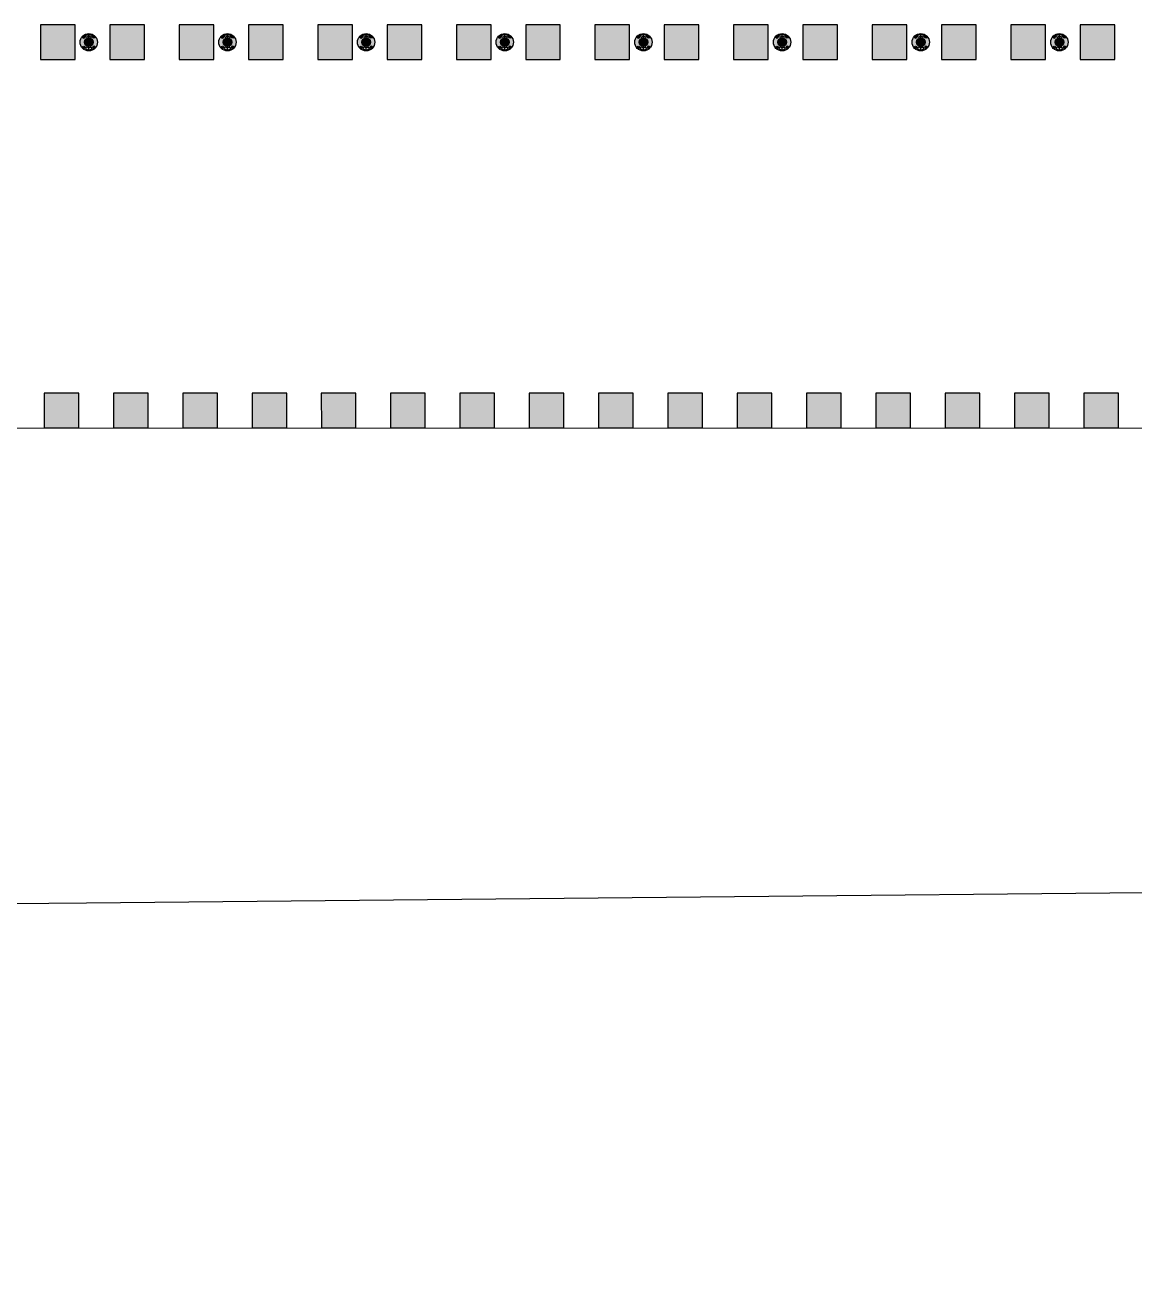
# Model space of a CAD drawing. Header units: metres. Extents: x 668617 to 675126, y 2286318 to 2293677.
# Drawn here: x 668775.12 to 668787.92, y 2287193.01 to 2287207.37 of the extents above; entities that cross this region are included whole.
import ezdxf

# ---------------------------------------------------------------- set-up
doc = ezdxf.new("R2010")
doc.units = ezdxf.units.M
doc.header["$MEASUREMENT"] = 0
for name, color, linetype in [('DMTG-B-CuadrosVerdes', 94, 'Continuous'), ('DMTG-M-VIALETON', 92, 'Continuous'), ('DMTG-PB-BANQUETAS', 251, 'Continuous'), ('DMTG-PB-MANZANAS', 251, 'Continuous')]:
    doc.layers.add(name, color=color, linetype=linetype)

# ---------------------------------------------------------------- blocks, each defined once
blk = doc.blocks.new('*U114')
h = blk.add_hatch(color=256)
h.dxf.hatch_style = 1
h.paths.add_polyline_path([(24.758, 4.25), (25.158, 4.25), (25.158, 4.65), (24.758, 4.65)])
h = blk.add_hatch(color=256)
h.dxf.hatch_style = 1
h.paths.add_polyline_path([(24.758, 4.25), (25.158, 4.25), (25.158, 4.65), (24.758, 4.65)])
h = blk.add_hatch(color=256)
h.dxf.hatch_style = 1
h.paths.add_polyline_path([(25.558, 4.25), (25.958, 4.25), (25.958, 4.65), (25.558, 4.65)])
h = blk.add_hatch(color=256)
h.dxf.hatch_style = 1
h.paths.add_polyline_path([(25.558, 4.25), (25.958, 4.25), (25.958, 4.65), (25.558, 4.65)])
h = blk.add_hatch(color=256)
h.dxf.hatch_style = 1
h.paths.add_polyline_path([(26.358, 4.25), (26.758, 4.25), (26.758, 4.65), (26.358, 4.65)])
h = blk.add_hatch(color=256)
h.dxf.hatch_style = 1
h.paths.add_polyline_path([(26.358, 4.25), (26.758, 4.25), (26.758, 4.65), (26.358, 4.65)])
h = blk.add_hatch(color=256)
h.dxf.hatch_style = 1
h.paths.add_polyline_path([(27.158, 4.25), (27.558, 4.25), (27.558, 4.65), (27.158, 4.65)])
h = blk.add_hatch(color=256)
h.dxf.hatch_style = 1
h.paths.add_polyline_path([(27.158, 4.25), (27.558, 4.25), (27.558, 4.65), (27.158, 4.65)])
h = blk.add_hatch(color=256)
h.dxf.hatch_style = 1
h.paths.add_polyline_path([(27.958, 4.25), (28.358, 4.25), (28.358, 4.65), (27.958, 4.65)])
h = blk.add_hatch(color=256)
h.dxf.hatch_style = 1
h.paths.add_polyline_path([(27.958, 4.25), (28.358, 4.25), (28.358, 4.65), (27.958, 4.65)])
h = blk.add_hatch(color=256)
h.dxf.hatch_style = 1
h.paths.add_polyline_path([(28.758, 4.25), (29.158, 4.25), (29.158, 4.65), (28.758, 4.65)])
h = blk.add_hatch(color=256)
h.dxf.hatch_style = 1
h.paths.add_polyline_path([(28.758, 4.25), (29.158, 4.25), (29.158, 4.65), (28.758, 4.65)])
h = blk.add_hatch(color=256)
h.dxf.hatch_style = 1
h.paths.add_polyline_path([(29.558, 4.25), (29.958, 4.25), (29.958, 4.65), (29.558, 4.65)])
h = blk.add_hatch(color=256)
h.dxf.hatch_style = 1
h.paths.add_polyline_path([(29.558, 4.25), (29.958, 4.25), (29.958, 4.65), (29.558, 4.65)])
h = blk.add_hatch(color=256)
h.dxf.hatch_style = 1
h.paths.add_polyline_path([(30.358, 4.25), (30.758, 4.25), (30.758, 4.65), (30.358, 4.65)])
h = blk.add_hatch(color=256)
h.dxf.hatch_style = 1
h.paths.add_polyline_path([(30.358, 4.25), (30.758, 4.25), (30.758, 4.65), (30.358, 4.65)])
h = blk.add_hatch(color=256)
h.dxf.hatch_style = 1
h.paths.add_polyline_path([(31.158, 4.25), (31.558, 4.25), (31.558, 4.65), (31.158, 4.65)])
h = blk.add_hatch(color=256)
h.dxf.hatch_style = 1
h.paths.add_polyline_path([(31.158, 4.25), (31.558, 4.25), (31.558, 4.65), (31.158, 4.65)])
h = blk.add_hatch(color=256)
h.dxf.hatch_style = 1
h.paths.add_polyline_path([(31.958, 4.25), (32.358, 4.25), (32.358, 4.65), (31.958, 4.65)])
h = blk.add_hatch(color=256)
h.dxf.hatch_style = 1
h.paths.add_polyline_path([(31.958, 4.25), (32.358, 4.25), (32.358, 4.65), (31.958, 4.65)])
h = blk.add_hatch(color=256)
h.dxf.hatch_style = 1
h.paths.add_polyline_path([(32.758, 4.25), (33.158, 4.25), (33.158, 4.65), (32.758, 4.65)])
h = blk.add_hatch(color=256)
h.dxf.hatch_style = 1
h.paths.add_polyline_path([(32.758, 4.25), (33.158, 4.25), (33.158, 4.65), (32.758, 4.65)])
h = blk.add_hatch(color=256)
h.dxf.hatch_style = 1
h.paths.add_polyline_path([(33.558, 4.25), (33.958, 4.25), (33.958, 4.65), (33.558, 4.65)])
h = blk.add_hatch(color=256)
h.dxf.hatch_style = 1
h.paths.add_polyline_path([(33.558, 4.25), (33.958, 4.25), (33.958, 4.65), (33.558, 4.65)])
h = blk.add_hatch(color=256)
h.dxf.hatch_style = 1
h.paths.add_polyline_path([(34.358, 4.25), (34.758, 4.25), (34.758, 4.65), (34.358, 4.65)])
h = blk.add_hatch(color=256)
h.dxf.hatch_style = 1
h.paths.add_polyline_path([(34.358, 4.25), (34.758, 4.25), (34.758, 4.65), (34.358, 4.65)])
h = blk.add_hatch(color=256)
h.dxf.hatch_style = 1
h.paths.add_polyline_path([(35.158, 4.25), (35.558, 4.25), (35.558, 4.65), (35.158, 4.65)])
h = blk.add_hatch(color=256)
h.dxf.hatch_style = 1
h.paths.add_polyline_path([(35.158, 4.25), (35.558, 4.25), (35.558, 4.65), (35.158, 4.65)])
h = blk.add_hatch(color=256)
h.dxf.hatch_style = 1
h.paths.add_polyline_path([(35.958, 4.25), (36.358, 4.25), (36.358, 4.65), (35.958, 4.65)])
h = blk.add_hatch(color=256)
h.dxf.hatch_style = 1
h.paths.add_polyline_path([(35.958, 4.25), (36.358, 4.25), (36.358, 4.65), (35.958, 4.65)])
h = blk.add_hatch(color=256)
h.dxf.hatch_style = 1
h.paths.add_polyline_path([(36.758, 4.25), (37.158, 4.25), (37.158, 4.65), (36.758, 4.65)])
h = blk.add_hatch(color=256)
h.dxf.hatch_style = 1
h.paths.add_polyline_path([(36.758, 4.25), (37.158, 4.25), (37.158, 4.65), (36.758, 4.65)])
h = blk.add_hatch(color=256)
h.dxf.hatch_style = 1
h.paths.add_polyline_path([(24.8, 0), (25.2, 0), (25.2, 0.4), (24.8, 0.4)])
h = blk.add_hatch(color=256)
h.dxf.hatch_style = 1
h.paths.add_polyline_path([(24.8, 0), (25.2, 0), (25.2, 0.4), (24.8, 0.4)])
h = blk.add_hatch(color=256)
h.dxf.hatch_style = 1
h.paths.add_polyline_path([(25.6, 0), (26, 0), (26, 0.4), (25.6, 0.4)])
h = blk.add_hatch(color=256)
h.dxf.hatch_style = 1
h.paths.add_polyline_path([(25.6, 0), (26, 0), (26, 0.4), (25.6, 0.4)])
h = blk.add_hatch(color=256)
h.dxf.hatch_style = 1
h.paths.add_polyline_path([(26.4, 0), (26.8, 0), (26.8, 0.4), (26.4, 0.4)])
h = blk.add_hatch(color=256)
h.dxf.hatch_style = 1
h.paths.add_polyline_path([(26.4, 0), (26.8, 0), (26.8, 0.4), (26.4, 0.4)])
h = blk.add_hatch(color=256)
h.dxf.hatch_style = 1
h.paths.add_polyline_path([(27.2, 0), (27.6, 0), (27.6, 0.4), (27.2, 0.4)])
h = blk.add_hatch(color=256)
h.dxf.hatch_style = 1
h.paths.add_polyline_path([(27.2, 0), (27.6, 0), (27.6, 0.4), (27.2, 0.4)])
h = blk.add_hatch(color=256)
h.dxf.hatch_style = 1
h.paths.add_polyline_path([(28, 0), (28.4, 0), (28.4, 0.4), (28, 0.4)])
h = blk.add_hatch(color=256)
h.dxf.hatch_style = 1
h.paths.add_polyline_path([(28, 0), (28.4, 0), (28.4, 0.4), (28, 0.4)])
h = blk.add_hatch(color=256)
h.dxf.hatch_style = 1
h.paths.add_polyline_path([(28.8, 0), (29.2, 0), (29.2, 0.4), (28.8, 0.4)])
h = blk.add_hatch(color=256)
h.dxf.hatch_style = 1
h.paths.add_polyline_path([(28.8, 0), (29.2, 0), (29.2, 0.4), (28.8, 0.4)])
h = blk.add_hatch(color=256)
h.dxf.hatch_style = 1
h.paths.add_polyline_path([(29.6, 0), (30, 0), (30, 0.4), (29.6, 0.4)])
h = blk.add_hatch(color=256)
h.dxf.hatch_style = 1
h.paths.add_polyline_path([(29.6, 0), (30, 0), (30, 0.4), (29.6, 0.4)])
h = blk.add_hatch(color=256)
h.dxf.hatch_style = 1
h.paths.add_polyline_path([(30.4, 0), (30.8, 0), (30.8, 0.4), (30.4, 0.4)])
h = blk.add_hatch(color=256)
h.dxf.hatch_style = 1
h.paths.add_polyline_path([(30.4, 0), (30.8, 0), (30.8, 0.4), (30.4, 0.4)])
h = blk.add_hatch(color=256)
h.dxf.hatch_style = 1
h.paths.add_polyline_path([(31.2, 0), (31.6, 0), (31.6, 0.4), (31.2, 0.4)])
h = blk.add_hatch(color=256)
h.dxf.hatch_style = 1
h.paths.add_polyline_path([(31.2, 0), (31.6, 0), (31.6, 0.4), (31.2, 0.4)])
h = blk.add_hatch(color=256)
h.dxf.hatch_style = 1
h.paths.add_polyline_path([(32, 0), (32.4, 0), (32.4, 0.4), (32, 0.4)])
h = blk.add_hatch(color=256)
h.dxf.hatch_style = 1
h.paths.add_polyline_path([(32, 0), (32.4, 0), (32.4, 0.4), (32, 0.4)])
h = blk.add_hatch(color=256)
h.dxf.hatch_style = 1
h.paths.add_polyline_path([(32.8, 0), (33.2, 0), (33.2, 0.4), (32.8, 0.4)])
h = blk.add_hatch(color=256)
h.dxf.hatch_style = 1
h.paths.add_polyline_path([(32.8, 0), (33.2, 0), (33.2, 0.4), (32.8, 0.4)])
h = blk.add_hatch(color=256)
h.dxf.hatch_style = 1
h.paths.add_polyline_path([(33.6, 0), (34, 0), (34, 0.4), (33.6, 0.4)])
h = blk.add_hatch(color=256)
h.dxf.hatch_style = 1
h.paths.add_polyline_path([(33.6, 0), (34, 0), (34, 0.4), (33.6, 0.4)])
h = blk.add_hatch(color=256)
h.dxf.hatch_style = 1
h.paths.add_polyline_path([(34.4, 0), (34.8, 0), (34.8, 0.4), (34.4, 0.4)])
h = blk.add_hatch(color=256)
h.dxf.hatch_style = 1
h.paths.add_polyline_path([(34.4, 0), (34.8, 0), (34.8, 0.4), (34.4, 0.4)])
h = blk.add_hatch(color=256)
h.dxf.hatch_style = 1
h.paths.add_polyline_path([(35.2, 0), (35.6, 0), (35.6, 0.4), (35.2, 0.4)])
h = blk.add_hatch(color=256)
h.dxf.hatch_style = 1
h.paths.add_polyline_path([(35.2, 0), (35.6, 0), (35.6, 0.4), (35.2, 0.4)])
h = blk.add_hatch(color=256)
h.dxf.hatch_style = 1
h.paths.add_polyline_path([(36, 0), (36.4, 0), (36.4, 0.4), (36, 0.4)])
h = blk.add_hatch(color=256)
h.dxf.hatch_style = 1
h.paths.add_polyline_path([(36, 0), (36.4, 0), (36.4, 0.4), (36, 0.4)])
h = blk.add_hatch(color=256)
h.dxf.hatch_style = 1
h.paths.add_polyline_path([(36.8, 0), (37.2, 0), (37.2, 0.4), (36.8, 0.4)])
h = blk.add_hatch(color=256)
h.dxf.hatch_style = 1
h.paths.add_polyline_path([(36.8, 0), (37.2, 0), (37.2, 0.4), (36.8, 0.4)])
for points in [[(24.758, 4.25), (25.158, 4.25), (25.158, 4.65), (24.758, 4.65)], [(24.758, 4.25), (25.158, 4.25), (25.158, 4.65), (24.758, 4.65)], [(25.558, 4.25), (25.958, 4.25), (25.958, 4.65), (25.558, 4.65)], [(25.558, 4.25), (25.958, 4.25), (25.958, 4.65), (25.558, 4.65)], [(26.358, 4.25), (26.758, 4.25), (26.758, 4.65), (26.358, 4.65)], [(26.358, 4.25), (26.758, 4.25), (26.758, 4.65), (26.358, 4.65)], [(27.158, 4.25), (27.558, 4.25), (27.558, 4.65), (27.158, 4.65)], [(27.158, 4.25), (27.558, 4.25), (27.558, 4.65), (27.158, 4.65)], [(27.958, 4.25), (28.358, 4.25), (28.358, 4.65), (27.958, 4.65)], [(27.958, 4.25), (28.358, 4.25), (28.358, 4.65), (27.958, 4.65)], [(28.758, 4.25), (29.158, 4.25), (29.158, 4.65), (28.758, 4.65)], [(28.758, 4.25), (29.158, 4.25), (29.158, 4.65), (28.758, 4.65)], [(29.558, 4.25), (29.958, 4.25), (29.958, 4.65), (29.558, 4.65)], [(29.558, 4.25), (29.958, 4.25), (29.958, 4.65), (29.558, 4.65)], [(30.358, 4.25), (30.758, 4.25), (30.758, 4.65), (30.358, 4.65)], [(30.358, 4.25), (30.758, 4.25), (30.758, 4.65), (30.358, 4.65)], [(31.158, 4.25), (31.558, 4.25), (31.558, 4.65), (31.158, 4.65)], [(31.158, 4.25), (31.558, 4.25), (31.558, 4.65), (31.158, 4.65)], [(31.958, 4.25), (32.358, 4.25), (32.358, 4.65), (31.958, 4.65)], [(31.958, 4.25), (32.358, 4.25), (32.358, 4.65), (31.958, 4.65)], [(32.758, 4.25), (33.158, 4.25), (33.158, 4.65), (32.758, 4.65)], [(32.758, 4.25), (33.158, 4.25), (33.158, 4.65), (32.758, 4.65)], [(33.558, 4.25), (33.958, 4.25), (33.958, 4.65), (33.558, 4.65)], [(33.558, 4.25), (33.958, 4.25), (33.958, 4.65), (33.558, 4.65)], [(34.358, 4.25), (34.758, 4.25), (34.758, 4.65), (34.358, 4.65)], [(34.358, 4.25), (34.758, 4.25), (34.758, 4.65), (34.358, 4.65)], [(35.158, 4.25), (35.558, 4.25), (35.558, 4.65), (35.158, 4.65)], [(35.158, 4.25), (35.558, 4.25), (35.558, 4.65), (35.158, 4.65)], [(35.958, 4.25), (36.358, 4.25), (36.358, 4.65), (35.958, 4.65)], [(35.958, 4.25), (36.358, 4.25), (36.358, 4.65), (35.958, 4.65)], [(36.758, 4.25), (37.158, 4.25), (37.158, 4.65), (36.758, 4.65)], [(36.758, 4.25), (37.158, 4.25), (37.158, 4.65), (36.758, 4.65)], [(24.8, 0), (25.2, 0), (25.2, 0.4), (24.8, 0.4)], [(24.8, 0), (25.2, 0), (25.2, 0.4), (24.8, 0.4)], [(25.6, 0), (26, 0), (26, 0.4), (25.6, 0.4)], [(25.6, 0), (26, 0), (26, 0.4), (25.6, 0.4)], [(26.4, 0), (26.8, 0), (26.8, 0.4), (26.4, 0.4)], [(26.4, 0), (26.8, 0), (26.8, 0.4), (26.4, 0.4)], [(27.2, 0), (27.6, 0), (27.6, 0.4), (27.2, 0.4)], [(27.2, 0), (27.6, 0), (27.6, 0.4), (27.2, 0.4)], [(28, 0), (28.4, 0), (28.4, 0.4), (28, 0.4)], [(28, 0), (28.4, 0), (28.4, 0.4), (28, 0.4)], [(28.8, 0), (29.2, 0), (29.2, 0.4), (28.8, 0.4)], [(28.8, 0), (29.2, 0), (29.2, 0.4), (28.8, 0.4)], [(29.6, 0), (30, 0), (30, 0.4), (29.6, 0.4)], [(29.6, 0), (30, 0), (30, 0.4), (29.6, 0.4)], [(30.4, 0), (30.8, 0), (30.8, 0.4), (30.4, 0.4)], [(30.4, 0), (30.8, 0), (30.8, 0.4), (30.4, 0.4)], [(31.2, 0), (31.6, 0), (31.6, 0.4), (31.2, 0.4)], [(31.2, 0), (31.6, 0), (31.6, 0.4), (31.2, 0.4)], [(32, 0), (32.4, 0), (32.4, 0.4), (32, 0.4)], [(32, 0), (32.4, 0), (32.4, 0.4), (32, 0.4)], [(32.8, 0), (33.2, 0), (33.2, 0.4), (32.8, 0.4)], [(32.8, 0), (33.2, 0), (33.2, 0.4), (32.8, 0.4)], [(33.6, 0), (34, 0), (34, 0.4), (33.6, 0.4)], [(33.6, 0), (34, 0), (34, 0.4), (33.6, 0.4)], [(34.4, 0), (34.8, 0), (34.8, 0.4), (34.4, 0.4)], [(34.4, 0), (34.8, 0), (34.8, 0.4), (34.4, 0.4)], [(35.2, 0), (35.6, 0), (35.6, 0.4), (35.2, 0.4)], [(35.2, 0), (35.6, 0), (35.6, 0.4), (35.2, 0.4)], [(36, 0), (36.4, 0), (36.4, 0.4), (36, 0.4)], [(36, 0), (36.4, 0), (36.4, 0.4), (36, 0.4)], [(36.8, 0), (37.2, 0), (37.2, 0.4), (36.8, 0.4)], [(36.8, 0), (37.2, 0), (37.2, 0.4), (36.8, 0.4)]]:
    blk.add_lwpolyline(points, close=True)
blk = doc.blocks.new('*U35')
at = {"true_color": 0x58ba48}
h = blk.add_hatch(color=85, dxfattribs=at)
h.dxf.hatch_style = 1
h.paths.add_polyline_path([(-2.75, 11.3, 1), (-2.65, 11.3, 1)], flags=0)
h.paths.add_polyline_path([(-2.75, 11.368), (-2.761, 11.379, 0.062746), (-2.779, 11.361), (-2.768, 11.35, 0.413879), (-2.75, 11.35, 0.414549)], flags=17)
h.paths.add_polyline_path([(-2.753, 11.359, -1), (-2.765, 11.359, -1)], flags=16)
h.paths.add_polyline_path([(-2.75, 11.3, 1), (-2.65, 11.3, 1)], flags=16)
h.paths.add_polyline_path([(-2.638, 11.379), (-2.649, 11.368, 0.413879), (-2.649, 11.35, 0.414549), (-2.631, 11.35), (-2.621, 11.361, 0.062746)], flags=17)
h.paths.add_polyline_path([(-2.634, 11.359, -1), (-2.646, 11.359, -1)], flags=16)
h.paths.add_polyline_path([(-2.621, 11.238), (-2.631, 11.249, 0.413879), (-2.649, 11.249, 0.414549), (-2.649, 11.231), (-2.638, 11.221, 0.062746)], flags=17)
h.paths.add_polyline_path([(-2.646, 11.24, -1), (-2.634, 11.24, -1)], flags=16)
h.paths.add_polyline_path([(-2.75, 11.249, 0.414549), (-2.768, 11.249), (-2.779, 11.238, 0.062746), (-2.761, 11.221), (-2.75, 11.231, 0.413879)], flags=17)
h.paths.add_polyline_path([(-2.765, 11.24, -1), (-2.753, 11.24, -1)], flags=16)
h.paths.add_polyline_path([(-2.621, 11.361), (-2.631, 11.35, -0.414549), (-2.649, 11.35, -0.413879), (-2.649, 11.368), (-2.638, 11.379, 0.342564), (-2.761, 11.379), (-2.75, 11.368, -0.414549), (-2.75, 11.35, -0.413879), (-2.768, 11.35), (-2.779, 11.361, 0.166532), (-2.8, 11.3, 0.166532), (-2.779, 11.238), (-2.768, 11.249, -0.414549), (-2.75, 11.249, -0.413879), (-2.75, 11.231), (-2.761, 11.221, 0.342564), (-2.638, 11.221), (-2.649, 11.231, -0.414549), (-2.649, 11.249, -0.413879), (-2.631, 11.249), (-2.621, 11.238, 0.166532), (-2.6, 11.3, 0.166532)])
h.paths.add_polyline_path([(-2.65, 11.3, -1), (-2.75, 11.3, -1)], flags=0)
h.paths.add_polyline_path([(-2.671, 11.355, 0.245947), (-2.729, 11.355), (-2.74, 11.377, -0.245947), (-2.659, 11.377)], flags=16)
h.paths.add_polyline_path([(-2.671, 11.244), (-2.659, 11.222, -0.245947), (-2.74, 11.222), (-2.729, 11.244, 0.245947)], flags=16)
h = blk.add_hatch(color=85, dxfattribs=at)
h.dxf.hatch_style = 1
h.paths.add_polyline_path([(-2.75, 11.3, 1), (-2.65, 11.3, 1)])
at = {"true_color": 0xc7c8ca}
h = blk.add_hatch(color=9, dxfattribs=at)
h.dxf.hatch_style = 1
h.paths.add_polyline_path([(-2.659, 11.377, 0.245947), (-2.74, 11.377), (-2.729, 11.355, -0.245947), (-2.671, 11.355)])
h.paths.add_polyline_path([(-2.659, 11.222), (-2.671, 11.244, -0.245947), (-2.729, 11.244), (-2.74, 11.222, 0.245947)])
at = {"true_color": 0x58ba48}
h = blk.add_hatch(color=85, dxfattribs=at)
h.dxf.hatch_style = 1
h.paths.add_polyline_path([(-1.15, 11.3, 1), (-1.05, 11.3, 1)], flags=0)
h.paths.add_polyline_path([(-1.15, 11.368), (-1.161, 11.379, 0.062746), (-1.179, 11.361), (-1.168, 11.35, 0.413879), (-1.15, 11.35, 0.414549)], flags=17)
h.paths.add_polyline_path([(-1.153, 11.359, -1), (-1.165, 11.359, -1)], flags=16)
h.paths.add_polyline_path([(-1.15, 11.3, 1), (-1.05, 11.3, 1)], flags=16)
h.paths.add_polyline_path([(-1.038, 11.379), (-1.049, 11.368, 0.413879), (-1.049, 11.35, 0.414549), (-1.031, 11.35), (-1.021, 11.361, 0.062746)], flags=17)
h.paths.add_polyline_path([(-1.034, 11.359, -1), (-1.046, 11.359, -1)], flags=16)
h.paths.add_polyline_path([(-1.021, 11.238), (-1.031, 11.249, 0.413879), (-1.049, 11.249, 0.414549), (-1.049, 11.231), (-1.038, 11.221, 0.062746)], flags=17)
h.paths.add_polyline_path([(-1.046, 11.24, -1), (-1.034, 11.24, -1)], flags=16)
h.paths.add_polyline_path([(-1.15, 11.249, 0.414549), (-1.168, 11.249), (-1.179, 11.238, 0.062746), (-1.161, 11.221), (-1.15, 11.231, 0.413879)], flags=17)
h.paths.add_polyline_path([(-1.165, 11.24, -1), (-1.153, 11.24, -1)], flags=16)
h.paths.add_polyline_path([(-1.021, 11.361), (-1.031, 11.35, -0.414549), (-1.049, 11.35, -0.413879), (-1.049, 11.368), (-1.038, 11.379, 0.342564), (-1.161, 11.379), (-1.15, 11.368, -0.414549), (-1.15, 11.35, -0.413879), (-1.168, 11.35), (-1.179, 11.361, 0.166532), (-1.2, 11.3, 0.166532), (-1.179, 11.238), (-1.168, 11.249, -0.414549), (-1.15, 11.249, -0.413879), (-1.15, 11.231), (-1.161, 11.221, 0.342564), (-1.038, 11.221), (-1.049, 11.231, -0.414549), (-1.049, 11.249, -0.413879), (-1.031, 11.249), (-1.021, 11.238, 0.166532), (-1, 11.3, 0.166532)])
h.paths.add_polyline_path([(-1.05, 11.3, -1), (-1.15, 11.3, -1)], flags=0)
h.paths.add_polyline_path([(-1.071, 11.355, 0.245947), (-1.129, 11.355), (-1.14, 11.377, -0.245947), (-1.059, 11.377)], flags=16)
h.paths.add_polyline_path([(-1.071, 11.244), (-1.059, 11.222, -0.245947), (-1.14, 11.222), (-1.129, 11.244, 0.245947)], flags=16)
h = blk.add_hatch(color=85, dxfattribs=at)
h.dxf.hatch_style = 1
h.paths.add_polyline_path([(-1.15, 11.3, 1), (-1.05, 11.3, 1)])
at = {"true_color": 0xc7c8ca}
h = blk.add_hatch(color=9, dxfattribs=at)
h.dxf.hatch_style = 1
h.paths.add_polyline_path([(-1.059, 11.377, 0.245947), (-1.14, 11.377), (-1.129, 11.355, -0.245947), (-1.071, 11.355)])
h.paths.add_polyline_path([(-1.059, 11.222), (-1.071, 11.244, -0.245947), (-1.129, 11.244), (-1.14, 11.222, 0.245947)])
at = {"true_color": 0x58ba48}
h = blk.add_hatch(color=85, dxfattribs=at)
h.dxf.hatch_style = 1
h.paths.add_polyline_path([(0.45, 11.3, 1), (0.55, 11.3, 1)], flags=0)
h.paths.add_polyline_path([(0.45, 11.368), (0.439, 11.379, 0.062746), (0.421, 11.361), (0.432, 11.35, 0.413879), (0.45, 11.35, 0.414549)], flags=17)
h.paths.add_polyline_path([(0.447, 11.359, -1), (0.435, 11.359, -1)], flags=16)
h.paths.add_polyline_path([(0.45, 11.3, 1), (0.55, 11.3, 1)], flags=16)
h.paths.add_polyline_path([(0.562, 11.379), (0.551, 11.368, 0.413879), (0.551, 11.35, 0.414549), (0.569, 11.35), (0.579, 11.361, 0.062746)], flags=17)
h.paths.add_polyline_path([(0.566, 11.359, -1), (0.554, 11.359, -1)], flags=16)
h.paths.add_polyline_path([(0.579, 11.238), (0.569, 11.249, 0.413879), (0.551, 11.249, 0.414549), (0.551, 11.231), (0.562, 11.221, 0.062746)], flags=17)
h.paths.add_polyline_path([(0.554, 11.24, -1), (0.566, 11.24, -1)], flags=16)
h.paths.add_polyline_path([(0.45, 11.249, 0.414549), (0.432, 11.249), (0.421, 11.238, 0.062746), (0.439, 11.221), (0.45, 11.231, 0.413879)], flags=17)
h.paths.add_polyline_path([(0.435, 11.24, -1), (0.447, 11.24, -1)], flags=16)
h.paths.add_polyline_path([(0.579, 11.361), (0.569, 11.35, -0.414549), (0.551, 11.35, -0.413879), (0.551, 11.368), (0.562, 11.379, 0.342564), (0.439, 11.379), (0.45, 11.368, -0.414549), (0.45, 11.35, -0.413879), (0.432, 11.35), (0.421, 11.361, 0.166532), (0.4, 11.3, 0.166532), (0.421, 11.238), (0.432, 11.249, -0.414549), (0.45, 11.249, -0.413879), (0.45, 11.231), (0.439, 11.221, 0.342564), (0.562, 11.221), (0.551, 11.231, -0.414549), (0.551, 11.249, -0.413879), (0.569, 11.249), (0.579, 11.238, 0.166532), (0.6, 11.3, 0.166532)])
h.paths.add_polyline_path([(0.55, 11.3, -1), (0.45, 11.3, -1)], flags=0)
h.paths.add_polyline_path([(0.529, 11.355, 0.245947), (0.471, 11.355), (0.46, 11.377, -0.245947), (0.541, 11.377)], flags=16)
h.paths.add_polyline_path([(0.529, 11.244), (0.541, 11.222, -0.245947), (0.46, 11.222), (0.471, 11.244, 0.245947)], flags=16)
h = blk.add_hatch(color=85, dxfattribs=at)
h.dxf.hatch_style = 1
h.paths.add_polyline_path([(0.45, 11.3, 1), (0.55, 11.3, 1)])
at = {"true_color": 0xc7c8ca}
h = blk.add_hatch(color=9, dxfattribs=at)
h.dxf.hatch_style = 1
h.paths.add_polyline_path([(0.541, 11.377, 0.245947), (0.46, 11.377), (0.471, 11.355, -0.245947), (0.529, 11.355)])
h.paths.add_polyline_path([(0.541, 11.222), (0.529, 11.244, -0.245947), (0.471, 11.244), (0.46, 11.222, 0.245947)])
at = {"true_color": 0x58ba48}
h = blk.add_hatch(color=85, dxfattribs=at)
h.dxf.hatch_style = 1
h.paths.add_polyline_path([(2.05, 11.3, 1), (2.15, 11.3, 1)], flags=0)
h.paths.add_polyline_path([(2.05, 11.368), (2.039, 11.379, 0.062746), (2.021, 11.361), (2.032, 11.35, 0.413879), (2.05, 11.35, 0.414549)], flags=17)
h.paths.add_polyline_path([(2.047, 11.359, -1), (2.035, 11.359, -1)], flags=16)
h.paths.add_polyline_path([(2.05, 11.3, 1), (2.15, 11.3, 1)], flags=16)
h.paths.add_polyline_path([(2.162, 11.379), (2.151, 11.368, 0.413879), (2.151, 11.35, 0.414549), (2.169, 11.35), (2.179, 11.361, 0.062746)], flags=17)
h.paths.add_polyline_path([(2.166, 11.359, -1), (2.154, 11.359, -1)], flags=16)
h.paths.add_polyline_path([(2.179, 11.238), (2.169, 11.249, 0.413879), (2.151, 11.249, 0.414549), (2.151, 11.231), (2.162, 11.221, 0.062746)], flags=17)
h.paths.add_polyline_path([(2.154, 11.24, -1), (2.166, 11.24, -1)], flags=16)
h.paths.add_polyline_path([(2.05, 11.249, 0.414549), (2.032, 11.249), (2.021, 11.238, 0.062746), (2.039, 11.221), (2.05, 11.231, 0.413879)], flags=17)
h.paths.add_polyline_path([(2.035, 11.24, -1), (2.047, 11.24, -1)], flags=16)
h.paths.add_polyline_path([(2.179, 11.361), (2.169, 11.35, -0.414549), (2.151, 11.35, -0.413879), (2.151, 11.368), (2.162, 11.379, 0.342564), (2.039, 11.379), (2.05, 11.368, -0.414549), (2.05, 11.35, -0.413879), (2.032, 11.35), (2.021, 11.361, 0.166532), (2, 11.3, 0.166532), (2.021, 11.238), (2.032, 11.249, -0.414549), (2.05, 11.249, -0.413879), (2.05, 11.231), (2.039, 11.221, 0.342564), (2.162, 11.221), (2.151, 11.231, -0.414549), (2.151, 11.249, -0.413879), (2.169, 11.249), (2.179, 11.238, 0.166532), (2.2, 11.3, 0.166532)])
h.paths.add_polyline_path([(2.15, 11.3, -1), (2.05, 11.3, -1)], flags=0)
h.paths.add_polyline_path([(2.129, 11.355, 0.245947), (2.071, 11.355), (2.06, 11.377, -0.245947), (2.141, 11.377)], flags=16)
h.paths.add_polyline_path([(2.129, 11.244), (2.141, 11.222, -0.245947), (2.06, 11.222), (2.071, 11.244, 0.245947)], flags=16)
h = blk.add_hatch(color=85, dxfattribs=at)
h.dxf.hatch_style = 1
h.paths.add_polyline_path([(2.05, 11.3, 1), (2.15, 11.3, 1)])
at = {"true_color": 0xc7c8ca}
h = blk.add_hatch(color=9, dxfattribs=at)
h.dxf.hatch_style = 1
h.paths.add_polyline_path([(2.141, 11.377, 0.245947), (2.06, 11.377), (2.071, 11.355, -0.245947), (2.129, 11.355)])
h.paths.add_polyline_path([(2.141, 11.222), (2.129, 11.244, -0.245947), (2.071, 11.244), (2.06, 11.222, 0.245947)])
at = {"true_color": 0x58ba48}
h = blk.add_hatch(color=85, dxfattribs=at)
h.dxf.hatch_style = 1
h.paths.add_polyline_path([(3.65, 11.3, 1), (3.75, 11.3, 1)], flags=0)
h.paths.add_polyline_path([(3.65, 11.368), (3.639, 11.379, 0.062746), (3.621, 11.361), (3.632, 11.35, 0.413879), (3.65, 11.35, 0.414549)], flags=17)
h.paths.add_polyline_path([(3.647, 11.359, -1), (3.635, 11.359, -1)], flags=16)
h.paths.add_polyline_path([(3.65, 11.3, 1), (3.75, 11.3, 1)], flags=16)
h.paths.add_polyline_path([(3.762, 11.379), (3.751, 11.368, 0.413879), (3.751, 11.35, 0.414549), (3.769, 11.35), (3.779, 11.361, 0.062746)], flags=17)
h.paths.add_polyline_path([(3.766, 11.359, -1), (3.754, 11.359, -1)], flags=16)
h.paths.add_polyline_path([(3.779, 11.238), (3.769, 11.249, 0.413879), (3.751, 11.249, 0.414549), (3.751, 11.231), (3.762, 11.221, 0.062746)], flags=17)
h.paths.add_polyline_path([(3.754, 11.24, -1), (3.766, 11.24, -1)], flags=16)
h.paths.add_polyline_path([(3.65, 11.249, 0.414549), (3.632, 11.249), (3.621, 11.238, 0.062746), (3.639, 11.221), (3.65, 11.231, 0.413879)], flags=17)
h.paths.add_polyline_path([(3.635, 11.24, -1), (3.647, 11.24, -1)], flags=16)
h.paths.add_polyline_path([(3.779, 11.361), (3.769, 11.35, -0.414549), (3.751, 11.35, -0.413879), (3.751, 11.368), (3.762, 11.379, 0.342564), (3.639, 11.379), (3.65, 11.368, -0.414549), (3.65, 11.35, -0.413879), (3.632, 11.35), (3.621, 11.361, 0.166532), (3.6, 11.3, 0.166532), (3.621, 11.238), (3.632, 11.249, -0.414549), (3.65, 11.249, -0.413879), (3.65, 11.231), (3.639, 11.221, 0.342564), (3.762, 11.221), (3.751, 11.231, -0.414549), (3.751, 11.249, -0.413879), (3.769, 11.249), (3.779, 11.238, 0.166532), (3.8, 11.3, 0.166532)])
h.paths.add_polyline_path([(3.75, 11.3, -1), (3.65, 11.3, -1)], flags=0)
h.paths.add_polyline_path([(3.729, 11.355, 0.245947), (3.671, 11.355), (3.66, 11.377, -0.245947), (3.741, 11.377)], flags=16)
h.paths.add_polyline_path([(3.729, 11.244), (3.741, 11.222, -0.245947), (3.66, 11.222), (3.671, 11.244, 0.245947)], flags=16)
h = blk.add_hatch(color=85, dxfattribs=at)
h.dxf.hatch_style = 1
h.paths.add_polyline_path([(3.65, 11.3, 1), (3.75, 11.3, 1)])
at = {"true_color": 0xc7c8ca}
h = blk.add_hatch(color=9, dxfattribs=at)
h.dxf.hatch_style = 1
h.paths.add_polyline_path([(3.741, 11.377, 0.245947), (3.66, 11.377), (3.671, 11.355, -0.245947), (3.729, 11.355)])
h.paths.add_polyline_path([(3.741, 11.222), (3.729, 11.244, -0.245947), (3.671, 11.244), (3.66, 11.222, 0.245947)])
at = {"true_color": 0x58ba48}
h = blk.add_hatch(color=85, dxfattribs=at)
h.dxf.hatch_style = 1
h.paths.add_polyline_path([(5.25, 11.3, 1), (5.35, 11.3, 1)], flags=0)
h.paths.add_polyline_path([(5.25, 11.368), (5.239, 11.379, 0.062746), (5.221, 11.361), (5.232, 11.35, 0.413879), (5.25, 11.35, 0.414549)], flags=17)
h.paths.add_polyline_path([(5.247, 11.359, -1), (5.235, 11.359, -1)], flags=16)
h.paths.add_polyline_path([(5.25, 11.3, 1), (5.35, 11.3, 1)], flags=16)
h.paths.add_polyline_path([(5.362, 11.379), (5.351, 11.368, 0.413879), (5.351, 11.35, 0.414549), (5.369, 11.35), (5.379, 11.361, 0.062746)], flags=17)
h.paths.add_polyline_path([(5.366, 11.359, -1), (5.354, 11.359, -1)], flags=16)
h.paths.add_polyline_path([(5.379, 11.238), (5.369, 11.249, 0.413879), (5.351, 11.249, 0.414549), (5.351, 11.231), (5.362, 11.221, 0.062746)], flags=17)
h.paths.add_polyline_path([(5.354, 11.24, -1), (5.366, 11.24, -1)], flags=16)
h.paths.add_polyline_path([(5.25, 11.249, 0.414549), (5.232, 11.249), (5.221, 11.238, 0.062746), (5.239, 11.221), (5.25, 11.231, 0.413879)], flags=17)
h.paths.add_polyline_path([(5.235, 11.24, -1), (5.247, 11.24, -1)], flags=16)
h.paths.add_polyline_path([(5.379, 11.361), (5.369, 11.35, -0.414549), (5.351, 11.35, -0.413879), (5.351, 11.368), (5.362, 11.379, 0.342564), (5.239, 11.379), (5.25, 11.368, -0.414549), (5.25, 11.35, -0.413879), (5.232, 11.35), (5.221, 11.361, 0.166532), (5.2, 11.3, 0.166532), (5.221, 11.238), (5.232, 11.249, -0.414549), (5.25, 11.249, -0.413879), (5.25, 11.231), (5.239, 11.221, 0.342564), (5.362, 11.221), (5.351, 11.231, -0.414549), (5.351, 11.249, -0.413879), (5.369, 11.249), (5.379, 11.238, 0.166532), (5.4, 11.3, 0.166532)])
h.paths.add_polyline_path([(5.35, 11.3, -1), (5.25, 11.3, -1)], flags=0)
h.paths.add_polyline_path([(5.329, 11.355, 0.245947), (5.271, 11.355), (5.26, 11.377, -0.245947), (5.341, 11.377)], flags=16)
h.paths.add_polyline_path([(5.329, 11.244), (5.341, 11.222, -0.245947), (5.26, 11.222), (5.271, 11.244, 0.245947)], flags=16)
h = blk.add_hatch(color=85, dxfattribs=at)
h.dxf.hatch_style = 1
h.paths.add_polyline_path([(5.25, 11.3, 1), (5.35, 11.3, 1)])
at = {"true_color": 0xc7c8ca}
h = blk.add_hatch(color=9, dxfattribs=at)
h.dxf.hatch_style = 1
h.paths.add_polyline_path([(5.341, 11.377, 0.245947), (5.26, 11.377), (5.271, 11.355, -0.245947), (5.329, 11.355)])
h.paths.add_polyline_path([(5.341, 11.222), (5.329, 11.244, -0.245947), (5.271, 11.244), (5.26, 11.222, 0.245947)])
at = {"true_color": 0x58ba48}
h = blk.add_hatch(color=85, dxfattribs=at)
h.dxf.hatch_style = 1
h.paths.add_polyline_path([(6.85, 11.3, 1), (6.95, 11.3, 1)], flags=0)
h.paths.add_polyline_path([(6.85, 11.368), (6.839, 11.379, 0.062746), (6.821, 11.361), (6.832, 11.35, 0.413879), (6.85, 11.35, 0.414549)], flags=17)
h.paths.add_polyline_path([(6.847, 11.359, -1), (6.835, 11.359, -1)], flags=16)
h.paths.add_polyline_path([(6.85, 11.3, 1), (6.95, 11.3, 1)], flags=16)
h.paths.add_polyline_path([(6.962, 11.379), (6.951, 11.368, 0.413879), (6.951, 11.35, 0.414549), (6.969, 11.35), (6.979, 11.361, 0.062746)], flags=17)
h.paths.add_polyline_path([(6.966, 11.359, -1), (6.954, 11.359, -1)], flags=16)
h.paths.add_polyline_path([(6.979, 11.238), (6.969, 11.249, 0.413879), (6.951, 11.249, 0.414549), (6.951, 11.231), (6.962, 11.221, 0.062746)], flags=17)
h.paths.add_polyline_path([(6.954, 11.24, -1), (6.966, 11.24, -1)], flags=16)
h.paths.add_polyline_path([(6.85, 11.249, 0.414549), (6.832, 11.249), (6.821, 11.238, 0.062746), (6.839, 11.221), (6.85, 11.231, 0.413879)], flags=17)
h.paths.add_polyline_path([(6.835, 11.24, -1), (6.847, 11.24, -1)], flags=16)
h.paths.add_polyline_path([(6.979, 11.361), (6.969, 11.35, -0.414549), (6.951, 11.35, -0.413879), (6.951, 11.368), (6.962, 11.379, 0.342564), (6.839, 11.379), (6.85, 11.368, -0.414549), (6.85, 11.35, -0.413879), (6.832, 11.35), (6.821, 11.361, 0.166532), (6.8, 11.3, 0.166532), (6.821, 11.238), (6.832, 11.249, -0.414549), (6.85, 11.249, -0.413879), (6.85, 11.231), (6.839, 11.221, 0.342564), (6.962, 11.221), (6.951, 11.231, -0.414549), (6.951, 11.249, -0.413879), (6.969, 11.249), (6.979, 11.238, 0.166532), (7, 11.3, 0.166532)])
h.paths.add_polyline_path([(6.95, 11.3, -1), (6.85, 11.3, -1)], flags=0)
h.paths.add_polyline_path([(6.929, 11.355, 0.245947), (6.871, 11.355), (6.86, 11.377, -0.245947), (6.941, 11.377)], flags=16)
h.paths.add_polyline_path([(6.929, 11.244), (6.941, 11.222, -0.245947), (6.86, 11.222), (6.871, 11.244, 0.245947)], flags=16)
h = blk.add_hatch(color=85, dxfattribs=at)
h.dxf.hatch_style = 1
h.paths.add_polyline_path([(6.85, 11.3, 1), (6.95, 11.3, 1)])
at = {"true_color": 0xc7c8ca}
h = blk.add_hatch(color=9, dxfattribs=at)
h.dxf.hatch_style = 1
h.paths.add_polyline_path([(6.941, 11.377, 0.245947), (6.86, 11.377), (6.871, 11.355, -0.245947), (6.929, 11.355)])
h.paths.add_polyline_path([(6.941, 11.222), (6.929, 11.244, -0.245947), (6.871, 11.244), (6.86, 11.222, 0.245947)])
at = {"true_color": 0x58ba48}
h = blk.add_hatch(color=85, dxfattribs=at)
h.dxf.hatch_style = 1
h.paths.add_polyline_path([(8.45, 11.3, 1), (8.55, 11.3, 1)], flags=0)
h.paths.add_polyline_path([(8.45, 11.368), (8.439, 11.379, 0.062746), (8.421, 11.361), (8.432, 11.35, 0.413879), (8.45, 11.35, 0.414549)], flags=17)
h.paths.add_polyline_path([(8.447, 11.359, -1), (8.435, 11.359, -1)], flags=16)
h.paths.add_polyline_path([(8.45, 11.3, 1), (8.55, 11.3, 1)], flags=16)
h.paths.add_polyline_path([(8.562, 11.379), (8.551, 11.368, 0.413879), (8.551, 11.35, 0.414549), (8.569, 11.35), (8.579, 11.361, 0.062746)], flags=17)
h.paths.add_polyline_path([(8.566, 11.359, -1), (8.554, 11.359, -1)], flags=16)
h.paths.add_polyline_path([(8.579, 11.238), (8.569, 11.249, 0.413879), (8.551, 11.249, 0.414549), (8.551, 11.231), (8.562, 11.221, 0.062746)], flags=17)
h.paths.add_polyline_path([(8.554, 11.24, -1), (8.566, 11.24, -1)], flags=16)
h.paths.add_polyline_path([(8.45, 11.249, 0.414549), (8.432, 11.249), (8.421, 11.238, 0.062746), (8.439, 11.221), (8.45, 11.231, 0.413879)], flags=17)
h.paths.add_polyline_path([(8.435, 11.24, -1), (8.447, 11.24, -1)], flags=16)
h.paths.add_polyline_path([(8.579, 11.361), (8.569, 11.35, -0.414549), (8.551, 11.35, -0.413879), (8.551, 11.368), (8.562, 11.379, 0.342564), (8.439, 11.379), (8.45, 11.368, -0.414549), (8.45, 11.35, -0.413879), (8.432, 11.35), (8.421, 11.361, 0.166532), (8.4, 11.3, 0.166532), (8.421, 11.238), (8.432, 11.249, -0.414549), (8.45, 11.249, -0.413879), (8.45, 11.231), (8.439, 11.221, 0.342564), (8.562, 11.221), (8.551, 11.231, -0.414549), (8.551, 11.249, -0.413879), (8.569, 11.249), (8.579, 11.238, 0.166532), (8.6, 11.3, 0.166532)])
h.paths.add_polyline_path([(8.55, 11.3, -1), (8.45, 11.3, -1)], flags=0)
h.paths.add_polyline_path([(8.529, 11.355, 0.245947), (8.471, 11.355), (8.46, 11.377, -0.245947), (8.541, 11.377)], flags=16)
h.paths.add_polyline_path([(8.529, 11.244), (8.541, 11.222, -0.245947), (8.46, 11.222), (8.471, 11.244, 0.245947)], flags=16)
h = blk.add_hatch(color=85, dxfattribs=at)
h.dxf.hatch_style = 1
h.paths.add_polyline_path([(8.45, 11.3, 1), (8.55, 11.3, 1)])
at = {"true_color": 0xc7c8ca}
h = blk.add_hatch(color=9, dxfattribs=at)
h.dxf.hatch_style = 1
h.paths.add_polyline_path([(8.541, 11.377, 0.245947), (8.46, 11.377), (8.471, 11.355, -0.245947), (8.529, 11.355)])
h.paths.add_polyline_path([(8.541, 11.222), (8.529, 11.244, -0.245947), (8.471, 11.244), (8.46, 11.222, 0.245947)])
at = {"color": 18, "true_color": 0x000000}
for points in [[(-2.75, 11.368), (-2.761, 11.379, 0.062746), (-2.779, 11.361), (-2.768, 11.35, 0.413879), (-2.75, 11.35, 0.414549)], [(-2.659, 11.377), (-2.671, 11.355, 0.245947), (-2.729, 11.355), (-2.74, 11.377, -0.245947)], [(-2.649, 11.368), (-2.638, 11.379, -0.062746), (-2.621, 11.361), (-2.631, 11.35, -0.413879), (-2.649, 11.35, -0.414549)], [(-1.15, 11.368), (-1.161, 11.379, 0.062746), (-1.179, 11.361), (-1.168, 11.35, 0.413879), (-1.15, 11.35, 0.414549)], [(-1.059, 11.377), (-1.071, 11.355, 0.245947), (-1.129, 11.355), (-1.14, 11.377, -0.245947)], [(-1.049, 11.368), (-1.038, 11.379, -0.062746), (-1.021, 11.361), (-1.031, 11.35, -0.413879), (-1.049, 11.35, -0.414549)], [(0.45, 11.368), (0.439, 11.379, 0.062746), (0.421, 11.361), (0.432, 11.35, 0.413879), (0.45, 11.35, 0.414549)], [(0.541, 11.377), (0.529, 11.355, 0.245947), (0.471, 11.355), (0.46, 11.377, -0.245947)], [(0.551, 11.368), (0.562, 11.379, -0.062746), (0.579, 11.361), (0.569, 11.35, -0.413879), (0.551, 11.35, -0.414549)], [(2.05, 11.368), (2.039, 11.379, 0.062746), (2.021, 11.361), (2.032, 11.35, 0.413879), (2.05, 11.35, 0.414549)], [(2.141, 11.377), (2.129, 11.355, 0.245947), (2.071, 11.355), (2.06, 11.377, -0.245947)], [(2.151, 11.368), (2.162, 11.379, -0.062746), (2.179, 11.361), (2.169, 11.35, -0.413879), (2.151, 11.35, -0.414549)], [(3.65, 11.368), (3.639, 11.379, 0.062746), (3.621, 11.361), (3.632, 11.35, 0.413879), (3.65, 11.35, 0.414549)], [(3.741, 11.377), (3.729, 11.355, 0.245947), (3.671, 11.355), (3.66, 11.377, -0.245947)], [(3.751, 11.368), (3.762, 11.379, -0.062746), (3.779, 11.361), (3.769, 11.35, -0.413879), (3.751, 11.35, -0.414549)], [(5.25, 11.368), (5.239, 11.379, 0.062746), (5.221, 11.361), (5.232, 11.35, 0.413879), (5.25, 11.35, 0.414549)], [(5.341, 11.377), (5.329, 11.355, 0.245947), (5.271, 11.355), (5.26, 11.377, -0.245947)], [(5.351, 11.368), (5.362, 11.379, -0.062746), (5.379, 11.361), (5.369, 11.35, -0.413879), (5.351, 11.35, -0.414549)], [(6.85, 11.368), (6.839, 11.379, 0.062746), (6.821, 11.361), (6.832, 11.35, 0.413879), (6.85, 11.35, 0.414549)], [(6.941, 11.377), (6.929, 11.355, 0.245947), (6.871, 11.355), (6.86, 11.377, -0.245947)], [(6.951, 11.368), (6.962, 11.379, -0.062746), (6.979, 11.361), (6.969, 11.35, -0.413879), (6.951, 11.35, -0.414549)], [(8.45, 11.368), (8.439, 11.379, 0.062746), (8.421, 11.361), (8.432, 11.35, 0.413879), (8.45, 11.35, 0.414549)], [(8.541, 11.377), (8.529, 11.355, 0.245947), (8.471, 11.355), (8.46, 11.377, -0.245947)], [(8.551, 11.368), (8.562, 11.379, -0.062746), (8.579, 11.361), (8.569, 11.35, -0.413879), (8.551, 11.35, -0.414549)], [(-2.75, 11.231), (-2.761, 11.221, -0.062746), (-2.779, 11.238), (-2.768, 11.249, -0.413879), (-2.75, 11.249, -0.414549)], [(-2.659, 11.222), (-2.671, 11.244, -0.245947), (-2.729, 11.244), (-2.74, 11.222, 0.245947)], [(-2.649, 11.231), (-2.638, 11.221, 0.062746), (-2.621, 11.238), (-2.631, 11.249, 0.413879), (-2.649, 11.249, 0.414549)], [(-1.15, 11.231), (-1.161, 11.221, -0.062746), (-1.179, 11.238), (-1.168, 11.249, -0.413879), (-1.15, 11.249, -0.414549)], [(-1.059, 11.222), (-1.071, 11.244, -0.245947), (-1.129, 11.244), (-1.14, 11.222, 0.245947)], [(-1.049, 11.231), (-1.038, 11.221, 0.062746), (-1.021, 11.238), (-1.031, 11.249, 0.413879), (-1.049, 11.249, 0.414549)], [(0.45, 11.231), (0.439, 11.221, -0.062746), (0.421, 11.238), (0.432, 11.249, -0.413879), (0.45, 11.249, -0.414549)], [(0.541, 11.222), (0.529, 11.244, -0.245947), (0.471, 11.244), (0.46, 11.222, 0.245947)], [(0.551, 11.231), (0.562, 11.221, 0.062746), (0.579, 11.238), (0.569, 11.249, 0.413879), (0.551, 11.249, 0.414549)], [(2.05, 11.231), (2.039, 11.221, -0.062746), (2.021, 11.238), (2.032, 11.249, -0.413879), (2.05, 11.249, -0.414549)], [(2.141, 11.222), (2.129, 11.244, -0.245947), (2.071, 11.244), (2.06, 11.222, 0.245947)], [(2.151, 11.231), (2.162, 11.221, 0.062746), (2.179, 11.238), (2.169, 11.249, 0.413879), (2.151, 11.249, 0.414549)], [(3.65, 11.231), (3.639, 11.221, -0.062746), (3.621, 11.238), (3.632, 11.249, -0.413879), (3.65, 11.249, -0.414549)], [(3.741, 11.222), (3.729, 11.244, -0.245947), (3.671, 11.244), (3.66, 11.222, 0.245947)], [(3.751, 11.231), (3.762, 11.221, 0.062746), (3.779, 11.238), (3.769, 11.249, 0.413879), (3.751, 11.249, 0.414549)], [(5.25, 11.231), (5.239, 11.221, -0.062746), (5.221, 11.238), (5.232, 11.249, -0.413879), (5.25, 11.249, -0.414549)], [(5.341, 11.222), (5.329, 11.244, -0.245947), (5.271, 11.244), (5.26, 11.222, 0.245947)], [(5.351, 11.231), (5.362, 11.221, 0.062746), (5.379, 11.238), (5.369, 11.249, 0.413879), (5.351, 11.249, 0.414549)], [(6.85, 11.231), (6.839, 11.221, -0.062746), (6.821, 11.238), (6.832, 11.249, -0.413879), (6.85, 11.249, -0.414549)], [(6.941, 11.222), (6.929, 11.244, -0.245947), (6.871, 11.244), (6.86, 11.222, 0.245947)], [(6.951, 11.231), (6.962, 11.221, 0.062746), (6.979, 11.238), (6.969, 11.249, 0.413879), (6.951, 11.249, 0.414549)], [(8.45, 11.231), (8.439, 11.221, -0.062746), (8.421, 11.238), (8.432, 11.249, -0.413879), (8.45, 11.249, -0.414549)], [(8.541, 11.222), (8.529, 11.244, -0.245947), (8.471, 11.244), (8.46, 11.222, 0.245947)], [(8.551, 11.231), (8.562, 11.221, 0.062746), (8.579, 11.238), (8.569, 11.249, 0.413879), (8.551, 11.249, 0.414549)]]:
    blk.add_lwpolyline(points, format="xyb", close=True, dxfattribs=at)
for points in [[(-2.7, 11.2), (-2.7, 11.4)], [(-1.1, 11.2), (-1.1, 11.4)], [(0.5, 11.2), (0.5, 11.4)], [(2.1, 11.2), (2.1, 11.4)], [(3.7, 11.2), (3.7, 11.4)], [(5.3, 11.2), (5.3, 11.4)], [(6.9, 11.2), (6.9, 11.4)], [(8.5, 11.2), (8.5, 11.4)]]:
    blk.add_lwpolyline(points)
for centre, radius in [((-2.7, 11.3), 0.1), ((-2.759, 11.359), 0.00613), ((-2.7, 11.3), 0.05), ((-2.64, 11.359), 0.00613), ((-1.1, 11.3), 0.1), ((-1.159, 11.359), 0.00613), ((-1.1, 11.3), 0.05), ((-1.04, 11.359), 0.00613), ((0.5, 11.3), 0.1), ((0.441, 11.359), 0.00613), ((0.5, 11.3), 0.05), ((0.56, 11.359), 0.00613), ((2.1, 11.3), 0.1), ((2.041, 11.359), 0.00613), ((2.1, 11.3), 0.05), ((2.16, 11.359), 0.00613), ((3.7, 11.3), 0.1), ((3.641, 11.359), 0.00613), ((3.7, 11.3), 0.05), ((3.76, 11.359), 0.00613), ((5.3, 11.3), 0.1), ((5.241, 11.359), 0.00613), ((5.3, 11.3), 0.05), ((5.36, 11.359), 0.00613), ((6.9, 11.3), 0.1), ((6.841, 11.359), 0.00613), ((6.9, 11.3), 0.05), ((6.96, 11.359), 0.00613), ((8.5, 11.3), 0.1), ((8.441, 11.359), 0.00613), ((8.5, 11.3), 0.05), ((8.56, 11.359), 0.00613), ((-2.759, 11.24), 0.00613), ((-2.64, 11.24), 0.00613), ((-1.159, 11.24), 0.00613), ((-1.04, 11.24), 0.00613), ((0.441, 11.24), 0.00613), ((0.56, 11.24), 0.00613), ((2.041, 11.24), 0.00613), ((2.16, 11.24), 0.00613), ((3.641, 11.24), 0.00613), ((3.76, 11.24), 0.00613), ((5.241, 11.24), 0.00613), ((5.36, 11.24), 0.00613), ((6.841, 11.24), 0.00613), ((6.96, 11.24), 0.00613), ((8.441, 11.24), 0.00613), ((8.56, 11.24), 0.00613)]:
    blk.add_circle(centre, radius, dxfattribs=at)

msp = doc.modelspace()

# ---------------------------------------------------------------- linework, layer by layer
at = {"layer": 'DMTG-PB-BANQUETAS', "flags": 128}
msp.add_lwpolyline([(668753.4798, 2287092.52787, -0.41648439), (668749.45704, 2287096.53602), (668749.66703, 2287198.75698, -0.41908257), (668753.6595, 2287202.71495), (668814.79702, 2287202.71632), (668877.34258, 2287202.71773, -0.41549866), (668881.34263, 2287198.70027), (668880.89825, 2287096.8517), (668880.67767, 2287096.23231), (668880.37734, 2287095.64651), (668880.00433, 2287095.10525), (668879.56372, 2287094.61749), (668879.06256, 2287094.19117), (668878.51091, 2287093.83324), (668877.91681, 2287093.55161), (668877.29129, 2287093.34822), (668876.64439, 2287093.229), (668753.4798, 2287092.52787)], format="xyb", dxfattribs=at)
at = {"layer": 'DMTG-PB-MANZANAS', "flags": 128}
msp.add_lwpolyline([(668875.77843, 2287198.18231), (668875.95292, 2287157.4112), (668876.04961, 2287134.82059), (668876.12463, 2287117.29011), (668876.20561, 2287098.3696), (668848.5262, 2287098.13198), (668816.01684, 2287097.86383), (668801.2771, 2287097.75119), (668776.01759, 2287097.54385), (668755.94799, 2287097.37856), (668755.94848, 2287129.88995), (668755.92618, 2287142.23164), (668755.91879, 2287157.94118), (668755.91086, 2287162.13134), (668755.90904, 2287171.90177), (668755.90714, 2287181.69221), (668755.90136, 2287197.06288), (668775.83092, 2287197.23757), (668795.5104, 2287197.4312), (668815.57992, 2287197.61649), (668837.92939, 2287197.82146)], close=True, dxfattribs=at)

# ---------------------------------------------------------------- block references
at = {"layer": 'DMTG-B-CuadrosVerdes', "rotation": 0.001244434201044779}
msp.add_blockref('*U114', (668750.539, 2287202.71599), dxfattribs=at)
at = {"layer": 'DMTG-M-VIALETON', "rotation": 0.001244434180265421}
msp.add_blockref('*U35', (668778.55615, 2287195.86686), dxfattribs=at)

doc.saveas('drawing.dxf')
